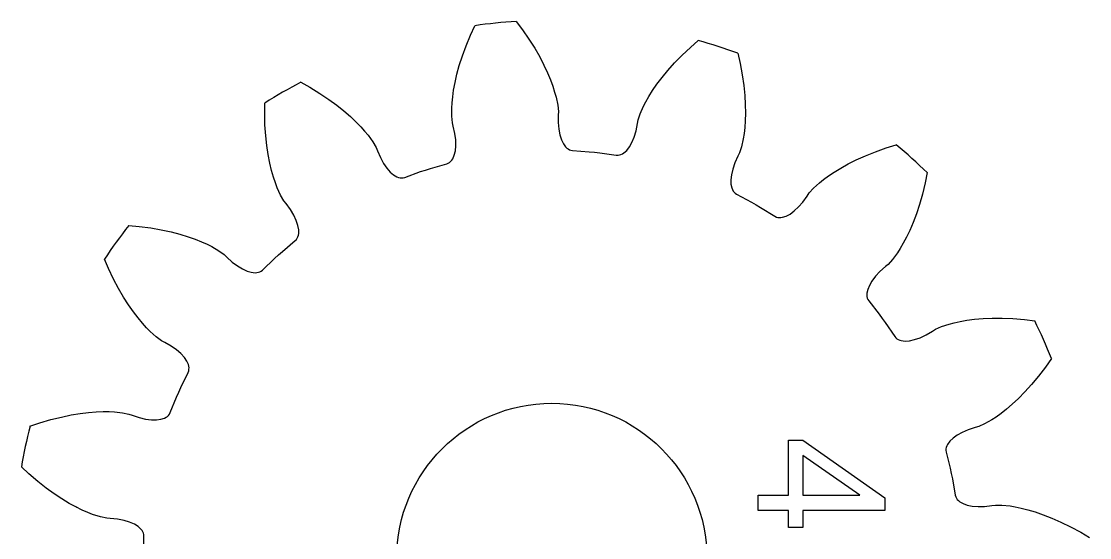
# Model space of a CAD drawing. Header units: millimetres. Extents: x 10 to 192, y -91 to 170.
# Drawn here: x 72.12 to 88.99, y 76.33 to 84.48 of the extents above; entities that cross this region are included whole.
import ezdxf

# ---------------------------------------------------------------- set-up
doc = ezdxf.new("R2010")
doc.units = ezdxf.units.MM
doc.layers.add('Sketch plane 01', color=7, linetype='Continuous')

msp = doc.modelspace()

# ---------------------------------------------------------------- linework, layer by layer
at = {"layer": 'Sketch plane 01'}
for p, q in [((79.217, 84.264), (79.286, 84.413)), ((79.217, 84.264), (79.286, 84.413)), ((79.938, 84.481), (80.037, 84.35)), ((79.938, 84.481), (80.037, 84.35)), ((80.037, 84.35), (80.14, 84.2)), ((80.037, 84.35), (80.14, 84.2)), ((79.147, 84.095), (79.217, 84.264)), ((79.147, 84.095), (79.217, 84.264)), ((80.14, 84.2), (80.231, 84.056)), ((80.14, 84.2), (80.231, 84.056)), ((79.089, 83.936), (79.147, 84.095)), ((79.089, 83.936), (79.147, 84.095)), ((80.231, 84.056), (80.309, 83.919)), ((80.231, 84.056), (80.309, 83.919)), ((82.557, 83.946), (82.689, 84.071)), ((82.557, 83.946), (82.689, 84.071)), ((82.689, 84.071), (82.813, 84.179)), ((82.689, 84.071), (82.813, 84.179)), ((79.04, 83.786), (79.089, 83.936)), ((79.04, 83.786), (79.089, 83.936)), ((80.309, 83.919), (80.375, 83.791)), ((80.309, 83.919), (80.375, 83.791)), ((82.438, 83.824), (82.557, 83.946)), ((82.438, 83.824), (82.557, 83.946)), ((83.437, 83.977), (83.473, 83.816)), ((83.437, 83.977), (83.473, 83.816)), ((79.002, 83.647), (79.04, 83.786)), ((79.002, 83.647), (79.04, 83.786)), ((80.375, 83.791), (80.432, 83.668)), ((80.375, 83.791), (80.432, 83.668)), ((82.242, 83.595), (82.333, 83.706)), ((82.242, 83.595), (82.333, 83.706)), ((82.333, 83.706), (82.438, 83.824)), ((82.333, 83.706), (82.438, 83.824)), ((83.473, 83.816), (83.507, 83.637)), ((83.473, 83.816), (83.507, 83.637)), ((76.537, 83.52), (76.681, 83.44)), ((76.537, 83.52), (76.681, 83.44)), ((78.95, 83.397), (78.972, 83.515)), ((78.95, 83.397), (78.972, 83.515)), ((78.972, 83.515), (79.002, 83.647)), ((78.972, 83.515), (79.002, 83.647)), ((80.432, 83.668), (80.478, 83.557)), ((80.432, 83.668), (80.478, 83.557)), ((80.478, 83.557), (80.516, 83.456)), ((80.478, 83.557), (80.516, 83.456)), ((82.161, 83.487), (82.242, 83.595)), ((82.161, 83.487), (82.242, 83.595)), ((83.507, 83.637), (83.531, 83.469)), ((83.507, 83.637), (83.531, 83.469)), ((76.681, 83.44), (76.836, 83.344)), ((76.681, 83.44), (76.836, 83.344)), ((76.836, 83.344), (76.977, 83.25)), ((76.836, 83.344), (76.977, 83.25)), ((78.935, 83.29), (78.95, 83.397)), ((78.935, 83.29), (78.95, 83.397)), ((80.516, 83.456), (80.545, 83.365)), ((80.516, 83.456), (80.545, 83.365)), ((80.545, 83.365), (80.567, 83.285)), ((80.545, 83.365), (80.567, 83.285)), ((82.035, 83.296), (82.092, 83.388)), ((82.035, 83.296), (82.092, 83.388)), ((82.092, 83.388), (82.161, 83.487)), ((82.092, 83.388), (82.161, 83.487)), ((83.531, 83.469), (83.546, 83.312)), ((83.531, 83.469), (83.546, 83.312)), ((75.967, 83.027), (75.969, 83.192)), ((75.967, 83.027), (75.969, 83.192)), ((76.977, 83.25), (77.105, 83.157)), ((76.977, 83.25), (77.105, 83.157)), ((78.92, 83.112), (78.925, 83.195)), ((78.92, 83.112), (78.925, 83.195)), ((78.925, 83.195), (78.935, 83.29)), ((78.925, 83.195), (78.935, 83.29)), ((80.567, 83.285), (80.593, 83.158)), ((80.567, 83.285), (80.593, 83.158)), ((81.949, 83.14), (81.987, 83.213)), ((81.949, 83.14), (81.987, 83.213)), ((81.987, 83.213), (82.035, 83.296)), ((81.987, 83.213), (82.035, 83.296)), ((83.546, 83.312), (83.555, 83.168)), ((83.546, 83.312), (83.555, 83.168)), ((75.971, 82.845), (75.967, 83.027)), ((75.971, 82.845), (75.967, 83.027)), ((77.105, 83.157), (77.217, 83.067)), ((77.105, 83.157), (77.217, 83.067)), ((77.217, 83.067), (77.319, 82.978)), ((77.217, 83.067), (77.319, 82.978)), ((78.92, 82.982), (78.92, 83.112)), ((78.92, 82.982), (78.92, 83.112)), ((80.593, 83.158), (80.605, 83.057)), ((80.593, 83.158), (80.605, 83.057)), ((80.605, 83.057), (80.602, 82.999)), ((80.605, 83.057), (80.602, 82.999)), ((81.865, 82.924), (81.897, 83.021)), ((81.865, 82.924), (81.897, 83.021)), ((81.897, 83.021), (81.949, 83.14)), ((81.897, 83.021), (81.949, 83.14)), ((83.557, 83.033), (83.554, 82.913)), ((83.557, 83.033), (83.554, 82.913)), ((83.555, 83.168), (83.557, 83.033)), ((83.555, 83.168), (83.557, 83.033)), ((75.983, 82.676), (75.971, 82.845)), ((75.983, 82.676), (75.971, 82.845)), ((77.319, 82.978), (77.406, 82.895)), ((77.319, 82.978), (77.406, 82.895)), ((77.406, 82.895), (77.482, 82.818)), ((77.406, 82.895), (77.482, 82.818)), ((78.93, 82.881), (78.92, 82.982)), ((78.93, 82.881), (78.92, 82.982)), ((78.945, 82.825), (78.93, 82.881)), ((78.945, 82.825), (78.93, 82.881)), ((80.602, 82.999), (80.601, 82.883)), ((80.602, 82.999), (80.601, 82.883)), ((80.601, 82.883), (80.61, 82.78)), ((80.601, 82.883), (80.61, 82.78)), ((81.832, 82.754), (81.856, 82.868)), ((81.832, 82.754), (81.856, 82.868)), ((81.856, 82.868), (81.865, 82.924)), ((81.856, 82.868), (81.865, 82.924)), ((83.554, 82.913), (83.547, 82.805)), ((83.554, 82.913), (83.547, 82.805)), ((76, 82.519), (75.983, 82.676)), ((76, 82.519), (75.983, 82.676)), ((77.482, 82.818), (77.545, 82.746)), ((77.482, 82.818), (77.545, 82.746)), ((77.545, 82.746), (77.598, 82.682)), ((77.545, 82.746), (77.598, 82.682)), ((77.598, 82.682), (77.674, 82.577)), ((77.598, 82.682), (77.674, 82.577)), ((78.97, 82.712), (78.945, 82.825)), ((78.97, 82.712), (78.945, 82.825)), ((78.983, 82.609), (78.97, 82.712)), ((78.983, 82.609), (78.97, 82.712)), ((80.61, 82.78), (80.627, 82.689)), ((80.61, 82.78), (80.627, 82.689)), ((80.627, 82.689), (80.652, 82.612)), ((80.627, 82.689), (80.652, 82.612)), ((81.802, 82.655), (81.832, 82.754)), ((81.802, 82.655), (81.832, 82.754)), ((83.536, 82.71), (83.524, 82.628)), ((83.536, 82.71), (83.524, 82.628)), ((83.547, 82.805), (83.536, 82.71)), ((83.547, 82.805), (83.536, 82.71)), ((76.022, 82.377), (76, 82.519)), ((76.022, 82.377), (76, 82.519)), ((77.674, 82.577), (77.726, 82.489)), ((77.674, 82.577), (77.726, 82.489)), ((78.977, 82.436), (78.985, 82.517)), ((78.977, 82.436), (78.985, 82.517)), ((78.985, 82.517), (78.983, 82.609)), ((78.985, 82.517), (78.983, 82.609)), ((80.652, 82.612), (80.683, 82.549)), ((80.652, 82.612), (80.683, 82.549)), ((80.683, 82.549), (80.718, 82.5)), ((80.683, 82.549), (80.718, 82.5)), ((80.718, 82.5), (80.737, 82.481)), ((80.718, 82.5), (80.737, 82.481)), ((81.683, 82.444), (81.726, 82.499)), ((81.683, 82.444), (81.726, 82.499)), ((81.726, 82.499), (81.766, 82.57)), ((81.726, 82.499), (81.766, 82.57)), ((81.766, 82.57), (81.802, 82.655)), ((81.766, 82.57), (81.802, 82.655)), ((83.497, 82.501), (83.466, 82.404)), ((83.497, 82.501), (83.466, 82.404)), ((83.524, 82.628), (83.497, 82.501)), ((83.524, 82.628), (83.497, 82.501)), ((85.783, 82.483), (85.94, 82.531)), ((85.783, 82.483), (85.94, 82.531)), ((76.047, 82.244), (76.022, 82.377)), ((76.047, 82.244), (76.022, 82.377)), ((77.726, 82.489), (77.746, 82.436)), ((77.726, 82.489), (77.746, 82.436)), ((77.746, 82.436), (77.793, 82.329)), ((77.746, 82.436), (77.793, 82.329)), ((77.793, 82.329), (77.843, 82.239)), ((77.793, 82.329), (77.843, 82.239)), ((78.935, 82.313), (78.96, 82.368)), ((78.935, 82.313), (78.96, 82.368)), ((78.96, 82.368), (78.977, 82.436)), ((78.96, 82.368), (78.977, 82.436)), ((80.737, 82.481), (80.758, 82.466)), ((80.737, 82.481), (80.758, 82.466)), ((80.758, 82.466), (80.778, 82.454)), ((80.758, 82.466), (80.778, 82.454)), ((80.778, 82.454), (80.8, 82.446)), ((80.778, 82.454), (80.8, 82.446)), ((80.8, 82.446), (80.827, 82.442)), ((80.8, 82.446), (80.827, 82.442)), ((80.827, 82.442), (81.091, 82.423)), ((80.827, 82.442), (81.091, 82.423)), ((81.091, 82.423), (81.174, 82.415)), ((81.091, 82.423), (81.174, 82.415)), ((81.174, 82.415), (81.258, 82.405)), ((81.174, 82.415), (81.258, 82.405)), ((81.258, 82.405), (81.519, 82.369)), ((81.258, 82.405), (81.519, 82.369)), ((81.519, 82.369), (81.547, 82.368)), ((81.519, 82.369), (81.547, 82.368)), ((81.547, 82.368), (81.57, 82.371)), ((81.547, 82.368), (81.57, 82.371)), ((81.57, 82.371), (81.592, 82.378)), ((81.57, 82.371), (81.592, 82.378)), ((81.592, 82.378), (81.615, 82.389)), ((81.592, 82.378), (81.615, 82.389)), ((81.615, 82.389), (81.638, 82.403)), ((81.615, 82.389), (81.638, 82.403)), ((81.638, 82.403), (81.683, 82.444)), ((81.638, 82.403), (81.683, 82.444)), ((83.44, 82.353), (83.392, 82.247)), ((83.44, 82.353), (83.392, 82.247)), ((83.466, 82.404), (83.44, 82.353)), ((83.466, 82.404), (83.44, 82.353)), ((85.309, 82.294), (85.453, 82.359)), ((85.309, 82.294), (85.453, 82.359)), ((85.453, 82.359), (85.61, 82.422)), ((85.453, 82.359), (85.61, 82.422)), ((85.61, 82.422), (85.783, 82.483)), ((85.61, 82.422), (85.783, 82.483)), ((76.075, 82.127), (76.047, 82.244)), ((76.075, 82.127), (76.047, 82.244)), ((77.843, 82.239), (77.896, 82.163)), ((77.843, 82.239), (77.896, 82.163)), ((77.896, 82.163), (77.949, 82.102)), ((77.896, 82.163), (77.949, 82.102)), ((78.507, 82.134), (78.587, 82.16)), ((78.507, 82.134), (78.587, 82.16)), ((78.587, 82.16), (78.841, 82.233)), ((78.587, 82.16), (78.841, 82.233)), ((78.841, 82.233), (78.866, 82.243)), ((78.841, 82.233), (78.866, 82.243)), ((78.866, 82.243), (78.886, 82.255)), ((78.866, 82.243), (78.886, 82.255)), ((78.886, 82.255), (78.904, 82.271)), ((78.886, 82.255), (78.904, 82.271)), ((78.904, 82.271), (78.92, 82.29)), ((78.904, 82.271), (78.92, 82.29)), ((78.92, 82.29), (78.935, 82.313)), ((78.92, 82.29), (78.935, 82.313)), ((83.392, 82.247), (83.358, 82.149)), ((83.392, 82.247), (83.358, 82.149)), ((84.96, 82.101), (85.062, 82.164)), ((84.96, 82.101), (85.062, 82.164)), ((85.062, 82.164), (85.181, 82.23)), ((85.062, 82.164), (85.181, 82.23)), ((85.181, 82.23), (85.309, 82.294)), ((85.181, 82.23), (85.309, 82.294)), ((76.105, 82.023), (76.075, 82.127)), ((76.105, 82.023), (76.075, 82.127)), ((76.135, 81.932), (76.105, 82.023)), ((76.135, 81.932), (76.105, 82.023)), ((77.949, 82.102), (78.003, 82.057)), ((77.949, 82.102), (78.003, 82.057)), ((78.003, 82.057), (78.055, 82.027)), ((78.003, 82.057), (78.055, 82.027)), ((78.055, 82.027), (78.081, 82.017)), ((78.055, 82.027), (78.081, 82.017)), ((78.081, 82.017), (78.105, 82.012)), ((78.081, 82.017), (78.105, 82.012)), ((78.105, 82.012), (78.129, 82.01)), ((78.105, 82.012), (78.129, 82.01)), ((78.129, 82.01), (78.152, 82.011)), ((78.129, 82.01), (78.152, 82.011)), ((78.152, 82.011), (78.179, 82.018)), ((78.152, 82.011), (78.179, 82.018)), ((78.179, 82.018), (78.427, 82.108)), ((78.179, 82.018), (78.427, 82.108)), ((78.427, 82.108), (78.507, 82.134)), ((78.427, 82.108), (78.507, 82.134)), ((83.337, 82.059), (83.328, 81.979)), ((83.337, 82.059), (83.328, 81.979)), ((83.358, 82.149), (83.337, 82.059)), ((83.358, 82.149), (83.337, 82.059)), ((84.793, 81.985), (84.87, 82.041)), ((84.793, 81.985), (84.87, 82.041)), ((84.87, 82.041), (84.96, 82.101)), ((84.87, 82.041), (84.96, 82.101)), ((86.427, 82.093), (86.395, 81.931)), ((86.427, 82.093), (86.395, 81.931)), ((76.164, 81.854), (76.135, 81.932)), ((76.164, 81.854), (76.135, 81.932)), ((76.217, 81.736), (76.164, 81.854)), ((76.217, 81.736), (76.164, 81.854)), ((83.328, 81.979), (83.33, 81.909)), ((83.328, 81.979), (83.33, 81.909)), ((83.33, 81.909), (83.343, 81.85)), ((83.33, 81.909), (83.343, 81.85)), ((83.343, 81.85), (83.353, 81.824)), ((83.343, 81.85), (83.353, 81.824)), ((83.353, 81.824), (83.365, 81.802)), ((83.353, 81.824), (83.365, 81.802)), ((84.563, 81.771), (84.632, 81.846)), ((84.563, 81.771), (84.632, 81.846)), ((84.632, 81.846), (84.728, 81.933)), ((84.632, 81.846), (84.728, 81.933)), ((84.728, 81.933), (84.793, 81.985)), ((84.728, 81.933), (84.793, 81.985)), ((86.395, 81.931), (86.353, 81.754)), ((86.395, 81.931), (86.353, 81.754)), ((76.267, 81.647), (76.217, 81.736)), ((76.267, 81.647), (76.217, 81.736)), ((83.365, 81.802), (83.38, 81.783)), ((83.365, 81.802), (83.38, 81.783)), ((83.38, 81.783), (83.396, 81.767)), ((83.38, 81.783), (83.396, 81.767)), ((83.396, 81.767), (83.419, 81.752)), ((83.396, 81.767), (83.419, 81.752)), ((83.419, 81.752), (83.652, 81.627)), ((83.419, 81.752), (83.652, 81.627)), ((84.464, 81.628), (84.532, 81.722)), ((84.464, 81.628), (84.532, 81.722)), ((84.532, 81.722), (84.563, 81.771)), ((84.532, 81.722), (84.563, 81.771)), ((86.353, 81.754), (86.306, 81.591)), ((86.353, 81.754), (86.306, 81.591)), ((76.303, 81.603), (76.267, 81.647)), ((76.303, 81.603), (76.267, 81.647)), ((76.372, 81.509), (76.303, 81.603)), ((76.372, 81.509), (76.303, 81.603)), ((76.426, 81.42), (76.372, 81.509)), ((76.426, 81.42), (76.372, 81.509)), ((83.652, 81.627), (83.725, 81.586)), ((83.652, 81.627), (83.725, 81.586)), ((83.725, 81.586), (83.798, 81.543)), ((83.725, 81.586), (83.798, 81.543)), ((83.798, 81.543), (84.022, 81.404)), ((83.798, 81.543), (84.022, 81.404)), ((84.264, 81.439), (84.329, 81.487)), ((84.264, 81.439), (84.329, 81.487)), ((84.329, 81.487), (84.396, 81.55)), ((84.329, 81.487), (84.396, 81.55)), ((84.396, 81.55), (84.464, 81.628)), ((84.396, 81.55), (84.464, 81.628)), ((86.306, 81.591), (86.257, 81.441)), ((86.306, 81.591), (86.257, 81.441)), ((76.465, 81.337), (76.426, 81.42)), ((76.465, 81.337), (76.426, 81.42)), ((76.491, 81.26), (76.465, 81.337)), ((76.491, 81.26), (76.465, 81.337)), ((84.022, 81.404), (84.047, 81.391)), ((84.022, 81.404), (84.047, 81.391)), ((84.047, 81.391), (84.068, 81.385)), ((84.047, 81.391), (84.068, 81.385)), ((84.068, 81.385), (84.092, 81.382)), ((84.068, 81.385), (84.092, 81.382)), ((84.092, 81.382), (84.117, 81.383)), ((84.092, 81.382), (84.117, 81.383)), ((84.117, 81.383), (84.144, 81.387)), ((84.117, 81.383), (84.144, 81.387)), ((84.144, 81.387), (84.202, 81.406)), ((84.144, 81.387), (84.202, 81.406)), ((84.202, 81.406), (84.264, 81.439)), ((84.202, 81.406), (84.264, 81.439)), ((86.257, 81.441), (86.206, 81.306)), ((86.257, 81.441), (86.206, 81.306)), ((73.821, 81.258), (73.985, 81.243)), ((73.821, 81.258), (73.985, 81.243)), ((73.985, 81.243), (74.166, 81.219)), ((73.985, 81.243), (74.166, 81.219)), ((74.166, 81.219), (74.333, 81.19)), ((74.166, 81.219), (74.333, 81.19)), ((74.333, 81.19), (74.487, 81.157)), ((74.333, 81.19), (74.487, 81.157)), ((74.487, 81.157), (74.627, 81.12)), ((74.487, 81.157), (74.627, 81.12)), ((76.503, 81.191), (76.491, 81.26)), ((76.503, 81.191), (76.491, 81.26)), ((76.503, 81.131), (76.503, 81.191)), ((76.503, 81.131), (76.503, 81.191)), ((86.153, 81.181), (86.102, 81.073)), ((86.153, 81.181), (86.102, 81.073)), ((86.206, 81.306), (86.153, 81.181)), ((86.206, 81.306), (86.153, 81.181)), ((74.627, 81.12), (74.756, 81.081)), ((74.627, 81.12), (74.756, 81.081)), ((74.756, 81.081), (74.869, 81.041)), ((74.756, 81.081), (74.869, 81.041)), ((74.869, 81.041), (74.969, 81.001)), ((74.869, 81.041), (74.969, 81.001)), ((74.969, 81.001), (75.057, 80.961)), ((74.969, 81.001), (75.057, 80.961)), ((76.247, 80.849), (76.449, 81.019)), ((76.247, 80.849), (76.449, 81.019)), ((76.449, 81.019), (76.468, 81.039)), ((76.449, 81.019), (76.468, 81.039)), ((76.468, 81.039), (76.481, 81.058)), ((76.468, 81.039), (76.481, 81.058)), ((76.481, 81.058), (76.491, 81.08)), ((76.481, 81.058), (76.491, 81.08)), ((76.491, 81.08), (76.498, 81.104)), ((76.491, 81.08), (76.498, 81.104)), ((76.498, 81.104), (76.503, 81.131)), ((76.498, 81.104), (76.503, 81.131)), ((86.051, 80.978), (86.003, 80.895)), ((86.051, 80.978), (86.003, 80.895)), ((86.102, 81.073), (86.051, 80.978)), ((86.102, 81.073), (86.051, 80.978)), ((75.057, 80.961), (75.131, 80.924)), ((75.057, 80.961), (75.131, 80.924)), ((75.131, 80.924), (75.243, 80.859)), ((75.131, 80.924), (75.243, 80.859)), ((75.243, 80.859), (75.326, 80.8)), ((75.243, 80.859), (75.326, 80.8)), ((76.184, 80.793), (76.247, 80.849)), ((76.184, 80.793), (76.247, 80.849)), ((85.958, 80.825), (85.882, 80.72)), ((85.958, 80.825), (85.882, 80.72)), ((86.003, 80.895), (85.958, 80.825)), ((86.003, 80.895), (85.958, 80.825)), ((73.5, 80.576), (73.436, 80.727)), ((73.5, 80.576), (73.436, 80.727)), ((75.326, 80.8), (75.367, 80.759)), ((75.326, 80.8), (75.367, 80.759)), ((75.367, 80.759), (75.452, 80.681)), ((75.367, 80.759), (75.452, 80.681)), ((75.452, 80.681), (75.535, 80.618)), ((75.452, 80.681), (75.535, 80.618)), ((75.932, 80.553), (76.122, 80.737)), ((75.932, 80.553), (76.122, 80.737)), ((76.122, 80.737), (76.184, 80.793)), ((76.122, 80.737), (76.184, 80.793)), ((85.814, 80.644), (85.77, 80.608)), ((85.814, 80.644), (85.77, 80.608)), ((85.882, 80.72), (85.814, 80.644)), ((85.882, 80.72), (85.814, 80.644)), ((73.579, 80.411), (73.5, 80.576)), ((73.579, 80.411), (73.5, 80.576)), ((75.535, 80.618), (75.614, 80.571)), ((75.535, 80.618), (75.614, 80.571)), ((75.614, 80.571), (75.688, 80.537)), ((75.614, 80.571), (75.688, 80.537)), ((75.688, 80.537), (75.755, 80.518)), ((75.688, 80.537), (75.755, 80.518)), ((75.755, 80.518), (75.815, 80.512)), ((75.755, 80.518), (75.815, 80.512)), ((75.815, 80.512), (75.842, 80.513)), ((75.815, 80.512), (75.842, 80.513)), ((75.842, 80.513), (75.867, 80.518)), ((75.842, 80.513), (75.867, 80.518)), ((75.867, 80.518), (75.89, 80.526)), ((75.867, 80.518), (75.89, 80.526)), ((75.89, 80.526), (75.91, 80.536)), ((75.89, 80.526), (75.91, 80.536)), ((75.91, 80.536), (75.932, 80.553)), ((75.91, 80.536), (75.932, 80.553)), ((85.683, 80.531), (85.612, 80.455)), ((85.683, 80.531), (85.612, 80.455)), ((85.77, 80.608), (85.683, 80.531)), ((85.77, 80.608), (85.683, 80.531)), ((73.658, 80.261), (73.579, 80.411)), ((73.658, 80.261), (73.579, 80.411)), ((85.515, 80.312), (85.489, 80.247)), ((85.515, 80.312), (85.489, 80.247)), ((85.556, 80.381), (85.515, 80.312)), ((85.556, 80.381), (85.515, 80.312)), ((85.612, 80.455), (85.556, 80.381)), ((85.612, 80.455), (85.556, 80.381)), ((73.737, 80.125), (73.658, 80.261)), ((73.737, 80.125), (73.658, 80.261)), ((85.477, 80.187), (85.475, 80.16)), ((85.477, 80.187), (85.475, 80.16)), ((85.475, 80.16), (85.477, 80.135)), ((85.475, 80.16), (85.477, 80.135)), ((85.489, 80.247), (85.477, 80.187)), ((85.489, 80.247), (85.477, 80.187)), ((85.477, 80.135), (85.483, 80.112)), ((85.477, 80.135), (85.483, 80.112)), ((73.815, 80.004), (73.737, 80.125)), ((73.815, 80.004), (73.737, 80.125)), ((73.893, 79.893), (73.815, 80.004)), ((73.893, 79.893), (73.815, 80.004)), ((85.483, 80.112), (85.491, 80.091)), ((85.483, 80.112), (85.491, 80.091)), ((85.491, 80.091), (85.506, 80.067)), ((85.491, 80.091), (85.506, 80.067)), ((85.506, 80.067), (85.668, 79.859)), ((85.506, 80.067), (85.668, 79.859)), ((73.966, 79.797), (73.893, 79.893)), ((73.966, 79.797), (73.893, 79.893)), ((74.035, 79.715), (73.966, 79.797)), ((74.035, 79.715), (73.966, 79.797)), ((85.668, 79.859), (85.718, 79.791)), ((85.668, 79.859), (85.718, 79.791)), ((87.454, 79.794), (87.611, 79.795)), ((87.454, 79.794), (87.611, 79.795)), ((87.611, 79.795), (87.781, 79.788)), ((87.611, 79.795), (87.781, 79.788)), ((74.1, 79.644), (74.035, 79.715)), ((74.1, 79.644), (74.035, 79.715)), ((74.158, 79.585), (74.1, 79.644)), ((74.158, 79.585), (74.1, 79.644)), ((85.718, 79.791), (85.767, 79.723)), ((85.718, 79.791), (85.767, 79.723)), ((85.767, 79.723), (85.915, 79.504)), ((85.767, 79.723), (85.915, 79.504)), ((86.559, 79.619), (86.652, 79.66)), ((86.559, 79.619), (86.652, 79.66)), ((86.652, 79.66), (86.776, 79.7)), ((86.652, 79.66), (86.776, 79.7)), ((86.776, 79.7), (86.856, 79.721)), ((86.776, 79.7), (86.856, 79.721)), ((86.856, 79.721), (86.949, 79.741)), ((86.856, 79.721), (86.949, 79.741)), ((86.949, 79.741), (87.056, 79.76)), ((86.949, 79.741), (87.056, 79.76)), ((87.056, 79.76), (87.175, 79.776)), ((87.056, 79.76), (87.175, 79.776)), ((87.175, 79.776), (87.31, 79.787)), ((87.175, 79.776), (87.31, 79.787)), ((87.31, 79.787), (87.454, 79.794)), ((87.31, 79.787), (87.454, 79.794)), ((87.781, 79.788), (87.963, 79.774)), ((87.781, 79.788), (87.963, 79.774)), ((87.963, 79.774), (88.126, 79.754)), ((87.963, 79.774), (88.126, 79.754)), ((74.254, 79.498), (74.158, 79.585)), ((74.254, 79.498), (74.158, 79.585)), ((74.336, 79.438), (74.254, 79.498)), ((74.336, 79.438), (74.254, 79.498)), ((85.915, 79.504), (85.933, 79.483)), ((85.915, 79.504), (85.933, 79.483)), ((85.933, 79.483), (85.95, 79.468)), ((85.933, 79.483), (85.95, 79.468)), ((85.95, 79.468), (85.971, 79.456)), ((85.95, 79.468), (85.971, 79.456)), ((86.229, 79.455), (86.316, 79.485)), ((86.229, 79.455), (86.316, 79.485)), ((86.316, 79.485), (86.411, 79.529)), ((86.316, 79.485), (86.411, 79.529)), ((86.411, 79.529), (86.511, 79.588)), ((86.411, 79.529), (86.511, 79.588)), ((86.511, 79.588), (86.559, 79.619)), ((86.511, 79.588), (86.559, 79.619)), ((74.387, 79.412), (74.336, 79.438)), ((74.387, 79.412), (74.336, 79.438)), ((74.488, 79.354), (74.387, 79.412)), ((74.488, 79.354), (74.387, 79.412)), ((74.573, 79.294), (74.488, 79.354)), ((74.573, 79.294), (74.488, 79.354)), ((74.643, 79.234), (74.573, 79.294)), ((74.643, 79.234), (74.573, 79.294)), ((85.971, 79.456), (85.994, 79.446)), ((85.971, 79.456), (85.994, 79.446)), ((85.994, 79.446), (86.02, 79.439)), ((85.994, 79.446), (86.02, 79.439)), ((86.02, 79.439), (86.08, 79.433)), ((86.02, 79.439), (86.08, 79.433)), ((86.08, 79.433), (86.15, 79.438)), ((86.08, 79.433), (86.15, 79.438)), ((86.15, 79.438), (86.229, 79.455)), ((86.15, 79.438), (86.229, 79.455)), ((74.698, 79.175), (74.643, 79.234)), ((74.698, 79.175), (74.643, 79.234)), ((74.737, 79.116), (74.698, 79.175)), ((74.737, 79.116), (74.698, 79.175)), ((88.393, 79.155), (88.298, 79.021)), ((88.393, 79.155), (88.298, 79.021)), ((74.762, 79.061), (74.737, 79.116)), ((74.762, 79.061), (74.737, 79.116)), ((74.758, 78.938), (74.767, 78.964)), ((74.758, 78.938), (74.767, 78.964)), ((74.768, 79.035), (74.762, 79.061)), ((74.768, 79.035), (74.762, 79.061)), ((74.767, 78.964), (74.771, 78.986)), ((74.767, 78.964), (74.771, 78.986)), ((74.772, 79.01), (74.768, 79.035)), ((74.772, 79.01), (74.768, 79.035)), ((74.771, 78.986), (74.772, 79.01)), ((74.771, 78.986), (74.772, 79.01)), ((88.298, 79.021), (88.187, 78.876)), ((88.298, 79.021), (88.187, 78.876)), ((74.642, 78.7), (74.758, 78.938)), ((74.642, 78.7), (74.758, 78.938)), ((88.187, 78.876), (88.078, 78.746)), ((88.187, 78.876), (88.078, 78.746)), ((74.574, 78.546), (74.608, 78.623)), ((74.574, 78.546), (74.608, 78.623)), ((74.608, 78.623), (74.642, 78.7)), ((74.608, 78.623), (74.642, 78.7)), ((87.972, 78.629), (87.871, 78.526)), ((87.972, 78.629), (87.871, 78.526)), ((88.078, 78.746), (87.972, 78.629)), ((88.078, 78.746), (87.972, 78.629)), ((74.475, 78.302), (74.574, 78.546)), ((74.475, 78.302), (74.574, 78.546)), ((87.871, 78.526), (87.772, 78.434)), ((87.871, 78.526), (87.772, 78.434)), ((72.91, 78.265), (73.052, 78.289)), ((72.91, 78.265), (73.052, 78.289)), ((73.052, 78.289), (73.186, 78.305)), ((73.052, 78.289), (73.186, 78.305)), ((73.186, 78.305), (73.306, 78.315)), ((73.186, 78.305), (73.306, 78.315)), ((73.306, 78.315), (73.414, 78.319)), ((73.306, 78.315), (73.414, 78.319)), ((73.414, 78.319), (73.51, 78.318)), ((73.414, 78.319), (73.51, 78.318)), ((73.51, 78.318), (73.592, 78.315)), ((73.51, 78.318), (73.592, 78.315)), ((73.592, 78.315), (73.721, 78.301)), ((73.592, 78.315), (73.721, 78.301)), ((73.721, 78.301), (73.821, 78.28)), ((73.721, 78.301), (73.821, 78.28)), ((73.821, 78.28), (73.875, 78.26)), ((73.821, 78.28), (73.875, 78.26)), ((74.448, 78.259), (74.462, 78.277)), ((74.448, 78.259), (74.462, 78.277)), ((74.462, 78.277), (74.475, 78.302)), ((74.462, 78.277), (74.475, 78.302)), ((87.596, 78.289), (87.518, 78.233)), ((87.596, 78.289), (87.518, 78.233)), ((87.681, 78.356), (87.596, 78.289)), ((87.681, 78.356), (87.596, 78.289)), ((87.772, 78.434), (87.681, 78.356)), ((87.772, 78.434), (87.681, 78.356)), ((72.26, 78.087), (72.416, 78.14)), ((72.26, 78.087), (72.416, 78.14)), ((72.416, 78.14), (72.591, 78.192)), ((72.416, 78.14), (72.591, 78.192)), ((72.591, 78.192), (72.755, 78.233)), ((72.591, 78.192), (72.755, 78.233)), ((72.755, 78.233), (72.91, 78.265)), ((72.755, 78.233), (72.91, 78.265)), ((73.875, 78.26), (73.985, 78.223)), ((73.875, 78.26), (73.985, 78.223)), ((73.985, 78.223), (74.086, 78.2)), ((73.985, 78.223), (74.086, 78.2)), ((74.086, 78.2), (74.177, 78.188)), ((74.086, 78.2), (74.177, 78.188)), ((74.177, 78.188), (74.258, 78.188)), ((74.177, 78.188), (74.258, 78.188)), ((74.258, 78.188), (74.328, 78.197)), ((74.258, 78.188), (74.328, 78.197)), ((74.328, 78.197), (74.385, 78.216)), ((74.328, 78.197), (74.385, 78.216)), ((74.385, 78.216), (74.409, 78.229)), ((74.385, 78.216), (74.409, 78.229)), ((74.409, 78.229), (74.43, 78.243)), ((74.409, 78.229), (74.43, 78.243)), ((74.43, 78.243), (74.448, 78.259)), ((74.43, 78.243), (74.448, 78.259)), ((87.336, 78.123), (87.244, 78.081)), ((87.336, 78.123), (87.244, 78.081)), ((87.449, 78.188), (87.336, 78.123)), ((87.449, 78.188), (87.336, 78.123)), ((87.518, 78.233), (87.449, 78.188)), ((87.518, 78.233), (87.449, 78.188)), ((86.901, 77.946), (86.836, 77.899)), ((86.901, 77.946), (86.836, 77.899)), ((86.982, 77.99), (86.901, 77.946)), ((86.982, 77.99), (86.901, 77.946)), ((87.078, 78.031), (86.982, 77.99)), ((87.078, 78.031), (86.982, 77.99)), ((87.188, 78.066), (87.078, 78.031)), ((87.188, 78.066), (87.078, 78.031)), ((87.244, 78.081), (87.188, 78.066)), ((87.244, 78.081), (87.188, 78.066)), ((84.238, 77.868), (84.462, 77.868)), ((84.238, 77.001), (84.238, 77.868)), ((84.462, 77.868), (85.758, 76.956)), ((86.737, 77.777), (86.729, 77.753)), ((86.737, 77.777), (86.729, 77.753)), ((86.749, 77.801), (86.737, 77.777)), ((86.749, 77.801), (86.737, 77.777)), ((86.785, 77.85), (86.749, 77.801)), ((86.785, 77.85), (86.749, 77.801)), ((86.836, 77.899), (86.785, 77.85)), ((86.836, 77.899), (86.785, 77.85)), ((84.462, 77.627), (84.462, 77.001)), ((85.364, 77.001), (84.462, 77.627)), ((86.724, 77.73), (86.723, 77.707)), ((86.724, 77.73), (86.723, 77.707)), ((86.723, 77.707), (86.727, 77.68)), ((86.723, 77.707), (86.727, 77.68)), ((86.729, 77.753), (86.724, 77.73)), ((86.729, 77.753), (86.724, 77.73)), ((86.727, 77.68), (86.791, 77.423)), ((86.727, 77.68), (86.791, 77.423)), ((72.244, 77.333), (72.124, 77.445)), ((72.244, 77.333), (72.124, 77.445)), ((72.383, 77.215), (72.244, 77.333)), ((72.383, 77.215), (72.244, 77.333)), ((86.791, 77.423), (86.809, 77.341)), ((86.791, 77.423), (86.809, 77.341)), ((86.809, 77.341), (86.826, 77.259)), ((86.809, 77.341), (86.826, 77.259)), ((72.516, 77.11), (72.383, 77.215)), ((72.516, 77.11), (72.383, 77.215)), ((72.644, 77.018), (72.516, 77.11)), ((72.644, 77.018), (72.516, 77.11)), ((86.826, 77.259), (86.872, 76.999)), ((86.826, 77.259), (86.872, 76.999)), ((72.765, 76.939), (72.644, 77.018)), ((72.765, 76.939), (72.644, 77.018)), ((72.881, 76.869), (72.765, 76.939)), ((72.881, 76.869), (72.765, 76.939)), ((83.759, 76.755), (83.759, 77.001)), ((83.759, 77.001), (84.238, 77.001)), ((84.462, 77.001), (85.364, 77.001)), ((85.758, 76.956), (85.758, 76.755)), ((86.872, 76.999), (86.88, 76.972)), ((86.872, 76.999), (86.88, 76.972)), ((86.88, 76.972), (86.89, 76.952)), ((86.88, 76.972), (86.89, 76.952)), ((86.89, 76.952), (86.904, 76.932)), ((86.89, 76.952), (86.904, 76.932)), ((86.904, 76.932), (86.921, 76.914)), ((86.904, 76.932), (86.921, 76.914)), ((72.986, 76.812), (72.881, 76.869)), ((72.986, 76.812), (72.881, 76.869)), ((73, 76.805), (72.986, 76.812)), ((73.083, 76.764), (72.986, 76.812)), ((73.171, 76.725), (73.083, 76.764)), ((73.171, 76.725), (73.083, 76.764)), ((86.921, 76.914), (86.942, 76.896)), ((86.921, 76.914), (86.942, 76.896)), ((86.942, 76.896), (86.994, 76.866)), ((86.942, 76.896), (86.994, 76.866)), ((86.994, 76.866), (87.06, 76.842)), ((86.994, 76.866), (87.06, 76.842)), ((87.06, 76.842), (87.139, 76.826)), ((87.06, 76.842), (87.139, 76.826)), ((87.139, 76.826), (87.231, 76.818)), ((87.139, 76.826), (87.231, 76.818)), ((87.231, 76.818), (87.335, 76.82)), ((87.231, 76.818), (87.335, 76.82)), ((87.335, 76.82), (87.45, 76.833)), ((87.335, 76.82), (87.45, 76.833)), ((87.45, 76.833), (87.507, 76.842)), ((87.45, 76.833), (87.507, 76.842)), ((87.507, 76.842), (87.609, 76.841)), ((87.507, 76.842), (87.609, 76.841)), ((87.609, 76.841), (87.738, 76.828)), ((87.609, 76.841), (87.738, 76.828)), ((87.738, 76.828), (87.82, 76.814)), ((87.738, 76.828), (87.82, 76.814)), ((87.82, 76.814), (87.914, 76.795)), ((87.82, 76.814), (87.914, 76.795)), ((87.914, 76.795), (88.018, 76.768)), ((87.914, 76.795), (88.018, 76.768)), ((88.018, 76.768), (88.133, 76.734)), ((88.018, 76.768), (88.133, 76.734)), ((73.248, 76.695), (73.171, 76.725)), ((73.248, 76.695), (73.171, 76.725)), ((73.372, 76.655), (73.248, 76.695)), ((73.372, 76.655), (73.248, 76.695)), ((73.471, 76.633), (73.372, 76.655)), ((73.471, 76.633), (73.372, 76.655)), ((73.528, 76.63), (73.471, 76.633)), ((73.528, 76.63), (73.471, 76.633)), ((73.644, 76.619), (73.528, 76.63)), ((73.644, 76.619), (73.528, 76.63)), ((73.746, 76.599), (73.644, 76.619)), ((73.746, 76.599), (73.644, 76.619)), ((73.834, 76.572), (73.746, 76.599)), ((73.834, 76.572), (73.746, 76.599)), ((84.238, 76.755), (83.759, 76.755)), ((84.238, 76.486), (84.238, 76.755)), ((84.462, 76.755), (84.462, 76.486)), ((85.758, 76.755), (84.462, 76.755)), ((88.133, 76.734), (88.261, 76.69)), ((88.133, 76.734), (88.261, 76.69)), ((88.261, 76.69), (88.396, 76.638)), ((88.261, 76.69), (88.396, 76.638)), ((88.396, 76.638), (88.54, 76.574)), ((88.396, 76.638), (88.54, 76.574)), ((73.908, 76.54), (73.834, 76.572)), ((73.908, 76.54), (73.834, 76.572)), ((73.968, 76.503), (73.908, 76.54)), ((73.968, 76.503), (73.908, 76.54)), ((74.013, 76.463), (73.968, 76.503)), ((74.013, 76.463), (73.968, 76.503)), ((74.029, 76.441), (74.013, 76.463)), ((74.029, 76.441), (74.013, 76.463)), ((74.043, 76.42), (74.029, 76.441)), ((74.043, 76.42), (74.029, 76.441)), ((84.462, 76.486), (84.238, 76.486)), ((88.54, 76.574), (88.692, 76.499)), ((88.54, 76.574), (88.692, 76.499)), ((88.692, 76.499), (88.853, 76.412)), ((88.692, 76.499), (88.853, 76.412)), ((74.052, 76.398), (74.043, 76.42)), ((74.052, 76.398), (74.043, 76.42)), ((74.051, 76.084), (74.059, 76.348)), ((74.051, 76.084), (74.059, 76.348)), ((74.058, 76.376), (74.052, 76.398)), ((74.058, 76.376), (74.052, 76.398)), ((74.059, 76.348), (74.058, 76.376)), ((74.059, 76.348), (74.058, 76.376)), ((88.853, 76.412), (88.994, 76.328)), ((88.853, 76.412), (88.994, 76.328))]:
    msp.add_line(p, q, dxfattribs=at)
msp.add_circle((80.5, 76), 2.45, dxfattribs=at)
for start, end in [(93.7886, 98.2114), (93.7886, 98.2114), (69.7886, 74.2114), (69.7886, 74.2114), (117.7886, 122.2114), (117.7886, 122.2114), (45.7886, 50.2114), (45.7886, 50.2114), (141.7886, 146.2114), (141.7886, 146.2114), (21.7886, 26.2114), (21.7886, 26.2114), (165.7886, 170.2114), (165.7886, 170.2114)]:
    msp.add_arc((80.5, 76), 8.5, start, end, dxfattribs=at)

doc.saveas('drawing.dxf')
